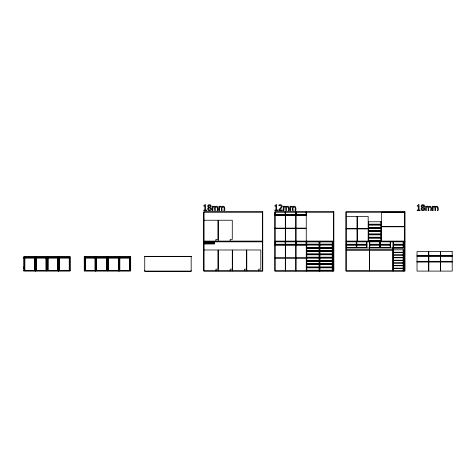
<?xml version="1.0" encoding="UTF-8"?>
<svg xmlns="http://www.w3.org/2000/svg" width="476" height="476" viewBox="0 0 476 476"><rect width="100%" height="100%" fill="white"/><g stroke="black" fill="none" stroke-linecap="round" stroke-linejoin="round"><path stroke-width="0.71" d="M404.707 212.231L381.49 212.231L381.49 226.552L404.707 226.552M275.086 214.509L285.314 214.509L285.314 212.088M275.086 214.795L285.314 214.795L285.314 215.11L275.086 215.11M275.086 215.378L285.314 215.378L285.314 228.123L275.086 228.123M346.183 216.443L368.168 216.443L368.168 228.653L346.183 228.653M203.984 220.239L218.014 220.239L218.014 239.416L215.908 239.416L215.908 241.106M368.382 224.178L368.531 221.762M381.276 224.178L381.127 221.762M368.382 224.47L368.531 224.785M381.276 224.47L381.127 224.785M404.707 226.79L381.49 226.79L381.49 241.106M368.382 227.445L368.531 225.029M381.276 227.445L381.127 225.029M368.382 227.736L368.531 228.052M381.276 227.736L381.127 228.052M275.086 228.361L285.314 228.361L285.314 241.106M346.183 228.896L368.168 228.896L368.168 241.106M368.382 230.711L368.531 228.29M381.276 230.711L381.127 228.29M368.382 230.997L368.531 231.312M381.276 230.997L381.127 231.312M368.382 233.972L368.531 231.556M381.276 233.972L381.127 231.556M368.382 234.263L368.531 234.579M381.276 234.263L381.127 234.579M368.382 237.238L368.531 234.823M381.276 237.238L381.127 234.823M368.382 237.53L368.531 237.845M381.276 237.53L381.127 237.845M368.382 240.505L368.531 238.083M381.276 240.505L381.127 238.083M368.382 240.791L368.531 241.106M381.276 240.791L381.127 241.106M203.984 242.391L214.456 242.32M203.984 243.426L214.456 243.426M203.984 243.504L214.456 243.504M203.984 243.986L214.456 243.986L214.456 241.832M306.496 244.129L306.645 241.713M319.39 244.129L319.241 241.713M319.628 244.129L319.777 241.713M332.522 244.129L332.373 241.713M275.086 244.253L285.314 244.253L285.314 241.832M346.183 244.253L356.411 244.253L356.411 241.832M306.496 244.42L306.645 244.735M319.39 244.42L319.241 244.735M319.628 244.42L319.777 244.735M332.522 244.42L332.373 244.735M275.086 244.539L285.314 244.539L285.314 244.854L275.086 244.854M346.183 244.539L356.411 244.539L356.411 244.854L346.183 244.854M275.086 245.122L285.314 245.122L285.314 257.867L275.086 257.867M346.183 245.098L356.411 245.098L356.411 247.514L346.183 247.514M306.496 247.395L306.645 244.979M319.39 247.395L319.241 244.979M319.628 247.395L319.777 244.979M332.522 247.395L332.373 244.979M306.496 247.687L306.645 248.002M319.39 247.687L319.241 248.002M319.628 247.687L319.777 248.002M332.522 247.687L332.373 248.002M346.183 247.978L369.4 247.978L369.4 249.864L346.183 249.864M203.984 249.983L218.014 249.983L218.014 269.16L215.908 269.16L215.908 270.85M346.183 250.102L369.4 250.102L369.4 270.85M306.496 250.662L306.645 248.24M319.39 250.662L319.241 248.24M319.628 250.662L319.777 248.24M332.522 250.662L332.373 248.24M306.496 250.953L306.645 251.263M319.39 250.953L319.241 251.263M319.628 250.953L319.777 251.263M332.522 250.953L332.373 251.263M306.496 253.922L306.645 251.506M319.39 253.922L319.241 251.506M319.628 253.922L319.777 251.506M332.522 253.922L332.373 251.506M306.496 254.214L306.645 254.529M319.39 254.214L319.241 254.529M319.628 254.214L319.777 254.529M332.522 254.214L332.373 254.529M417.035 255.445L428.596 255.445M428.84 255.445L440.401 255.445M440.639 255.445L452.2 255.445M417.035 256.415L428.596 256.415M428.84 256.415L440.401 256.415M440.639 256.415L452.2 256.415M144.74 256.635L191.168 256.635M84.692 257.117L95.646 257.117M96.081 257.117L107.04 257.117M107.909 257.117L118.863 257.117M119.297 257.117L130.251 257.117M306.496 257.189L306.645 254.773M319.39 257.189L319.241 254.773M319.628 257.189L319.777 254.773M332.522 257.189L332.373 254.773M24.234 257.308L24.794 257.308L24.746 270.517M35.188 257.308L34.635 257.308L34.683 270.517M35.623 257.308L36.182 257.308L36.134 270.517M46.583 257.308L46.023 257.308L46.071 270.66M47.451 257.308L48.005 257.308L47.957 270.517M58.405 257.308L57.852 257.308L57.899 270.517M58.84 257.308L59.399 257.308L59.399 270.66M69.793 257.308L69.24 257.308L69.24 270.66M306.496 257.48L306.645 257.796M319.39 257.48L319.241 257.796M319.628 257.48L319.777 257.796M332.522 257.48L332.373 257.796M24.431 257.748L34.998 257.748M35.819 257.748L46.386 257.748M47.642 257.748L58.215 257.748M59.036 257.748L69.603 257.748M84.912 257.772L95.432 257.772M96.301 257.772L106.82 257.772M108.272 257.772L118.643 257.772L118.643 270.66M119.518 257.772L130.037 257.772M24.597 258.057L34.825 258.057M35.986 258.057L46.22 258.057M47.814 258.057L58.042 258.057M59.203 258.057L69.431 258.057M85.055 258.057L95.283 258.057M96.444 258.057L106.678 258.057M108.272 258.057L118.5 258.057M119.66 258.057L129.888 258.057M275.086 258.111L285.314 258.111L285.314 270.85M306.496 260.455L306.645 258.034M319.39 260.455L319.241 258.034M319.628 260.455L319.777 258.034M332.522 260.455L332.373 258.034M306.496 260.747L306.645 261.056M319.39 260.747L319.241 261.056M319.628 260.747L319.777 261.056M332.522 260.747L332.373 261.056M417.035 261.324L428.596 261.324M428.84 261.324L440.401 261.324M440.639 261.324L452.2 261.324M417.035 261.443L428.596 261.443M428.84 261.443L440.401 261.443M440.639 261.443L452.2 261.443M417.035 262.05L428.596 262.05M428.84 262.05L440.401 262.05M440.639 262.05L452.2 262.05M306.496 263.716L306.645 261.3M319.39 263.716L319.241 261.3M319.628 263.716L319.777 261.3M332.522 263.716L332.373 261.3M306.496 264.007L306.645 264.323M319.39 264.007L319.241 264.323M319.628 264.007L319.777 264.323M332.522 264.007L332.373 264.323M306.496 266.982L306.645 264.567M319.39 266.982L319.241 264.567M319.628 266.982L319.777 264.567M332.522 266.982L332.373 264.567M306.496 267.274L306.645 267.589M319.39 267.274L319.241 267.589M319.628 267.274L319.777 267.589M332.522 267.274L332.373 267.589M23.8 268.553L24.234 268.553M84.258 268.553L84.692 268.553M107.04 268.553L107.475 268.553M118.863 268.553L119.297 268.553M130.251 268.553L130.686 268.553M306.496 270.249L306.645 267.827M319.39 270.249L319.241 267.827M319.628 270.249L319.777 267.827M332.522 270.249L332.373 267.827M24.597 270.368L34.825 270.368M35.986 270.368L46.22 270.368M47.814 270.368L58.042 270.368M59.203 270.368L69.431 270.368M85.055 270.368L95.456 270.392M96.444 270.368L106.844 270.392M108.272 270.368L118.667 270.392M119.66 270.368L130.061 270.392M24.597 270.517L34.825 270.517M35.986 270.517L46.22 270.517M47.814 270.517L58.042 270.517M59.203 270.517L69.431 270.517M84.692 270.541L95.646 270.541M96.081 270.541L107.04 270.541M107.909 270.541L118.863 270.541M119.297 270.541L130.251 270.541M306.496 270.541L306.645 270.85M319.39 270.541L319.241 270.85M319.628 270.541L319.777 270.85M332.522 270.541L332.373 270.85M23.8 270.66L70.234 270.66L70.234 256.635L23.8 256.635L23.824 271.094L46.773 271.094L46.773 270.66M84.258 270.66L130.686 270.66L130.686 256.635L84.258 256.635L84.282 271.094L107.231 271.094L107.231 270.66M403.327 241.832L403.327 244.253L393.099 244.253L393.099 241.832M403.327 270.85L403.327 268.434L393.099 268.434L393.099 270.85M403.184 241.832L403.184 244.854M403.184 245.098L403.184 248.121M403.184 249.811L403.184 252.232M403.184 252.476L403.184 254.892M403.184 255.136L403.184 257.552M403.184 257.796L403.184 260.211M403.184 260.455L403.184 262.871M403.184 263.115L403.184 265.531M403.184 265.775L403.184 268.19M403.184 268.434L403.184 270.85M393.241 241.832L393.241 244.854M393.241 245.098L393.241 248.121M393.241 249.811L393.241 252.232M393.241 252.476L393.241 254.892M393.241 255.136L393.241 257.552M393.241 257.796L393.241 260.211M393.241 260.455L393.241 262.871M393.241 263.115L393.241 265.531M393.241 265.775L393.241 268.19M393.241 268.434L393.241 270.85M392.855 270.85L392.855 250.102L369.638 250.102L369.638 270.85M390.338 241.832L390.338 244.253L380.11 244.253L380.11 241.832M390.195 241.832L390.195 244.854M390.195 245.098L390.195 247.514M381.276 241.106L381.276 238.083L368.382 238.083L368.382 241.106M380.984 221.762L380.984 224.178L368.674 224.178L368.674 221.762M380.984 224.785L380.984 224.47L368.674 224.47L368.674 224.785M380.984 225.029L380.984 227.445L368.674 227.445L368.674 225.029M380.984 228.052L380.984 227.736L368.674 227.736L368.674 228.052M380.984 228.29L380.984 230.711L368.674 230.711L368.674 228.29M380.984 231.312L380.984 230.997L368.674 230.997L368.674 231.312M380.984 231.556L380.984 233.972L368.674 233.972L368.674 231.556M380.984 234.579L380.984 234.263L368.674 234.263L368.674 234.579M380.984 234.823L380.984 237.238L368.674 237.238L368.674 234.823M380.984 237.845L380.984 237.53L368.674 237.53L368.674 237.845M380.984 238.083L380.984 240.505L368.674 240.505L368.674 238.083M380.984 241.106L380.984 240.791L368.674 240.791L368.674 241.106M380.259 241.832L380.259 244.854M380.259 245.098L380.259 247.514M379.872 241.832L379.872 244.253L369.638 244.253L369.638 241.832M379.723 241.832L379.723 244.854M379.723 245.098L379.723 247.514M369.787 241.832L369.787 244.854M369.787 245.098L369.787 247.514M366.883 241.832L366.883 244.253L356.655 244.253L356.655 241.832M366.74 241.832L366.74 244.854M366.74 245.098L366.74 247.514M357.214 216.443L357.214 228.653M357.214 228.896L357.214 241.106M357.137 216.443L357.137 228.653M357.137 228.896L357.137 241.106M356.798 241.832L356.798 244.854M356.798 245.098L356.798 247.514M356.268 241.832L356.268 244.854M356.268 245.098L356.268 247.514M346.326 241.832L346.326 244.854M346.326 245.098L346.326 247.514M332.522 270.85L332.522 267.827L319.628 267.827L319.628 270.85M332.23 241.713L332.23 244.129L319.92 244.129L319.92 241.713M332.23 244.735L332.23 244.42L319.92 244.42L319.92 244.735M332.23 244.979L332.23 247.395L319.92 247.395L319.92 244.979M332.23 248.002L332.23 247.687L319.92 247.687L319.92 248.002M332.23 248.24L332.23 250.662L319.92 250.662L319.92 248.24M332.23 251.263L332.23 250.953L319.92 250.953L319.92 251.263M332.23 251.506L332.23 253.922L319.92 253.922L319.92 251.506M332.23 254.529L332.23 254.214L319.92 254.214L319.92 254.529M332.23 254.773L332.23 257.189L319.92 257.189L319.92 254.773M332.23 257.796L332.23 257.48L319.92 257.48L319.92 257.796M332.23 258.034L332.23 260.455L319.92 260.455L319.92 258.034M332.23 261.056L332.23 260.747L319.92 260.747L319.92 261.056M332.23 261.3L332.23 263.716L319.92 263.716L319.92 261.3M332.23 264.323L332.23 264.007L319.92 264.007L319.92 264.323M332.23 264.567L332.23 266.982L319.92 266.982L319.92 264.567M332.23 267.589L332.23 267.274L319.92 267.274L319.92 267.589M332.23 267.827L332.23 270.249L319.92 270.249L319.92 267.827M332.23 270.85L332.23 270.541L319.92 270.541L319.92 270.85M319.39 270.85L319.39 267.827L306.496 267.827L306.496 270.85M319.098 241.713L319.098 244.129L306.788 244.129L306.788 241.713M319.098 244.735L319.098 244.42L306.788 244.42L306.788 244.735M319.098 244.979L319.098 247.395L306.788 247.395L306.788 244.979M319.098 248.002L319.098 247.687L306.788 247.687L306.788 248.002M319.098 248.24L319.098 250.662L306.788 250.662L306.788 248.24M319.098 251.263L319.098 250.953L306.788 250.953L306.788 251.263M319.098 251.506L319.098 253.922L306.788 253.922L306.788 251.506M319.098 254.529L319.098 254.214L306.788 254.214L306.788 254.529M319.098 254.773L319.098 257.189L306.788 257.189L306.788 254.773M319.098 257.796L319.098 257.48L306.788 257.48L306.788 257.796M319.098 258.034L319.098 260.455L306.788 260.455L306.788 258.034M319.098 261.056L319.098 260.747L306.788 260.747L306.788 261.056M319.098 261.3L319.098 263.716L306.788 263.716L306.788 261.3M319.098 264.323L319.098 264.007L306.788 264.007L306.788 264.323M319.098 264.567L319.098 266.982L306.788 266.982L306.788 264.567M319.098 267.589L319.098 267.274L306.788 267.274L306.788 267.589M319.098 267.827L319.098 270.249L306.788 270.249L306.788 267.827M319.098 270.85L319.098 270.541L306.788 270.541L306.788 270.85M306.258 212.088L306.258 214.509L296.024 214.509L296.024 212.088M306.258 241.106L306.258 228.361L296.024 228.361L296.024 241.106M306.258 241.832L306.258 244.253L296.024 244.253L296.024 241.832M306.258 270.85L306.258 258.111L296.024 258.111L296.024 270.85M306.11 212.088L306.11 215.11M306.11 241.832L306.11 244.854M296.173 212.088L296.173 215.11M296.173 241.832L296.173 244.854M295.786 212.088L295.786 214.509L285.558 214.509L285.558 212.088M295.786 241.106L295.786 228.361L285.558 228.361L285.558 241.106M295.786 241.832L295.786 244.253L285.558 244.253L285.558 241.832M295.786 270.85L295.786 258.111L285.558 258.111L285.558 270.85M295.638 212.088L295.638 215.11M295.638 241.832L295.638 244.854M285.701 212.088L285.701 215.11M285.701 241.832L285.701 244.854M285.172 212.088L285.172 215.11M285.172 241.832L285.172 244.854M275.229 212.088L275.229 215.11M275.229 241.832L275.229 244.854M258.712 270.85L258.712 269.16L260.818 269.16L260.818 249.983L246.788 249.983L246.788 270.85M244.444 270.85L244.444 269.16L246.55 269.16L246.55 249.983L232.52 249.983L232.52 270.85M230.176 241.106L230.176 239.416L232.282 239.416L232.282 220.239L218.252 220.239L218.252 241.106M230.176 270.85L230.176 269.16L232.282 269.16L232.282 249.983L218.252 249.983L218.252 270.85M191.144 270.66L191.144 271.094L144.763 271.094L144.763 270.66M130.448 270.66L130.448 271.094L107.499 271.094L107.475 256.635M130.251 256.635L130.251 270.66M130.061 256.635L130.037 270.66M129.888 257.772L129.888 270.66M129.865 256.635L129.865 270.541M129.746 258.057L129.746 270.368M119.803 258.057L119.803 270.368M119.684 256.635L119.684 270.541M119.494 256.635L119.518 270.66M119.297 256.635L119.297 270.66M119.054 270.66L119.054 271.094M118.887 271.094L118.863 256.635M118.667 256.635L118.667 270.541M118.619 256.635L118.619 257.117M118.476 256.635L118.5 270.66M118.357 258.057L118.357 270.368M108.415 258.057L108.415 270.368M108.296 256.635L108.296 270.541M108.1 256.635L108.1 270.541M107.909 256.635L107.909 270.66M107.04 256.635L107.04 270.66M106.844 256.635L106.82 270.66M106.678 257.772L106.678 270.66M106.648 256.635L106.648 270.541M106.529 258.057L106.529 270.368M96.592 258.057L96.592 270.368M96.467 256.635L96.467 270.541M96.444 257.772L96.444 270.66M96.277 256.635L96.277 270.541M96.081 256.635L96.081 270.66M95.843 270.66L95.843 271.094M95.67 271.094L95.646 256.635M95.456 256.635L95.432 270.66M95.283 257.772L95.283 270.66M95.259 256.635L95.259 270.541M95.141 258.057L95.141 270.368M85.198 258.057L85.198 270.368M85.079 256.635L85.055 270.66M84.889 256.635L84.889 270.541M84.692 256.635L84.692 270.66M84.46 257.117L84.46 258.444M84.46 266.744L84.46 268.071M69.99 270.66L69.99 271.094L47.041 271.094L47.017 256.635M69.793 256.635L69.793 270.66M69.603 257.308L69.603 270.66M69.555 256.635L69.555 257.117L59.083 257.117L59.083 256.635M59.351 258.057L59.351 270.368M59.036 257.308L59.036 270.66M58.84 256.635L58.84 270.66M58.602 270.66L58.602 271.094M58.405 256.635L58.429 271.094M58.215 257.308L58.191 270.66M58.161 256.635L58.161 257.117L47.695 257.117L47.695 256.635M58.042 257.772L58.042 270.66M57.899 258.057L57.899 270.368M47.957 258.057L47.957 270.368M47.642 257.308L47.642 270.66M47.451 256.635L47.451 270.66M46.583 256.635L46.583 270.66M46.386 257.308L46.386 270.66M46.339 256.635L46.339 257.117L35.867 257.117L35.867 256.635M46.362 257.772L46.362 270.66M46.22 257.772L46.22 270.66M36.134 258.057L36.134 270.368M35.986 257.772L35.986 270.66M35.819 257.308L35.819 270.66M35.623 256.635L35.623 270.66M35.385 270.66L35.385 271.094M35.188 256.635L35.212 271.094M34.998 257.308L34.974 270.66M34.95 256.635L34.95 257.117L24.478 257.117L24.478 256.635M34.825 257.772L34.825 270.66M34.683 258.057L34.683 270.368M24.746 258.057L24.746 270.368M24.597 257.772L24.597 270.66M24.431 257.308L24.431 270.66M24.234 256.635L24.234 270.66M24.008 257.117L24.008 258.444M24.008 266.744L24.008 268.071M210.428 206.156L209.839 207.334L208.774 206.792A0.839 0.839 0 0 1 208.458 206.108C208.446 204.936 210.475 204.989 210.428 206.156M423.896 206.156L423.313 207.334L422.242 206.792A0.839 0.839 0 0 1 421.926 206.108C421.914 204.936 423.943 204.989 423.896 206.156M211.338 209.012L211.035 209.999L210.184 210.642L208.036 210.267L207.595 208.571L208.524 207.518L207.726 206.614L207.952 205.334A1.678 1.678 0 0 1 208.738 204.775C213.224 204.246 209.363 207.601 211.338 209.012M424.806 209.012L424.503 209.999L423.652 210.642L421.504 210.267L421.07 208.571L421.992 207.518L421.195 206.614L421.427 205.334A1.678 1.678 0 0 1 422.206 204.775C426.692 204.246 422.831 207.601 424.806 209.012M208.363 208.583C208.202 212.141 212.683 208.286 208.994 207.715L208.363 208.583M421.837 208.583C421.671 212.141 426.151 208.286 422.462 207.715L421.837 208.583M282.131 206.281L281.477 207.958L279.501 209.97L282.375 209.97L282.375 210.636L278.769 210.636L278.769 209.815L281.09 207.233L281.042 205.59C280.287 204.555 278.484 206.858 278.888 205.031C280.037 204.341 282.197 204.597 282.131 206.281M204.948 204.775L204.632 205.424L203.746 205.59L203.746 206.126L204.805 206.126L204.805 210.041L203.746 210.041L203.746 210.636L206.59 210.636L206.59 210.041L205.555 210.041L205.555 204.775L204.948 204.775M276.044 204.775L275.729 205.424L274.842 205.59L274.842 206.126L275.901 206.126L275.901 210.041L274.842 210.041L274.842 210.636L277.692 210.636L277.692 210.041L276.657 210.041L276.657 204.775L276.044 204.775M418.416 204.775L418.101 205.424L417.214 205.59L417.214 206.126L418.273 206.126L418.273 210.041L417.214 210.041L417.214 210.636L420.064 210.636L420.064 210.041L419.029 210.041L419.029 204.775L418.416 204.775M215.574 206.566L215.247 206.893L214.099 206.132L212.897 206.745L212.897 206.257L212.165 206.257L212.165 210.636L212.897 210.636L212.897 207.363C215.009 205.418 214.974 209.511 214.646 210.636L215.384 210.636C213.766 205.822 218.865 205.638 217.133 210.636L217.871 210.636C218.466 209.261 218.032 204.757 215.574 206.566M222.322 206.566L221.995 206.893L220.846 206.132L219.644 206.745L219.644 206.257L218.906 206.257L218.906 210.636L219.644 210.636L219.644 207.363C221.756 205.418 221.721 209.511 221.394 210.636L222.131 210.636C220.513 205.822 225.612 205.638 223.881 210.636L224.618 210.636C225.213 209.261 224.779 204.757 222.322 206.566M286.671 206.566L286.344 206.893L285.195 206.132L283.999 206.745L283.999 206.257L283.262 206.257L283.262 210.636L283.999 210.636L283.999 207.363C286.106 205.418 286.07 209.511 285.749 210.636L286.487 210.636C284.862 205.822 289.961 205.638 288.236 210.636L288.974 210.636C289.563 209.261 289.134 204.757 286.671 206.566M293.418 206.566L293.091 206.893L291.943 206.132L290.747 206.745L290.747 206.257L290.009 206.257L290.009 210.636L290.747 210.636L290.747 207.363C292.853 205.418 292.817 209.511 292.496 210.636L293.228 210.636C291.61 205.822 296.709 205.638 294.977 210.636L295.715 210.636C296.31 209.261 295.876 204.757 293.418 206.566M429.043 206.566L428.715 206.893L427.567 206.132L426.371 206.745L426.371 206.257L425.633 206.257L425.633 210.636L426.371 210.636L426.371 207.363C428.477 205.418 428.442 209.511 428.12 210.636L428.858 210.636C427.234 205.822 432.333 205.638 430.607 210.636L431.345 210.636C431.934 209.261 431.506 204.757 429.043 206.566M435.79 206.566L435.463 206.893L434.314 206.132L433.118 206.745L433.118 206.257L432.381 206.257L432.381 210.636L433.118 210.636L433.118 207.363C435.225 205.418 435.189 209.511 434.868 210.636L435.605 210.636C433.981 205.822 439.08 205.638 437.355 210.636L438.087 210.636C438.682 209.261 438.247 204.757 435.79 206.566M262.752 211.844L203.746 211.844L203.746 241.35L262.752 241.35L262.752 211.844M333.849 211.844L274.842 211.844L274.842 241.35L333.849 241.35L333.849 211.844M404.945 211.844L345.939 211.844L345.939 241.35L404.945 241.35L404.945 211.844M262.508 212.088L203.984 212.088L203.984 241.106L262.508 241.106L262.508 212.088M333.605 212.088L275.086 212.088L275.086 241.106L333.605 241.106L333.605 212.088M404.707 212.088L346.183 212.088L346.183 241.106L404.707 241.106L404.707 212.088M295.786 214.795L285.558 214.795L285.558 215.11L295.786 215.11L295.786 214.795M306.258 214.795L296.024 214.795L296.024 215.11L306.258 215.11L306.258 214.795M295.786 215.378L285.558 215.378L285.558 228.123L295.786 228.123L295.786 215.378M306.258 215.378L296.024 215.378L296.024 228.123L306.258 228.123L306.258 215.378M381.276 221.762L368.382 221.762L368.382 224.785L381.276 224.785L381.276 221.762M381.276 225.029L368.382 225.029L368.382 228.052L381.276 228.052L381.276 225.029M381.276 228.29L368.382 228.29L368.382 231.312L381.276 231.312L381.276 228.29M381.276 231.556L368.382 231.556L368.382 234.579L381.276 234.579L381.276 231.556M381.276 234.823L368.382 234.823L368.382 237.845L381.276 237.845L381.276 234.823M262.752 241.594L203.746 241.594L203.746 271.094L262.752 271.094L262.752 241.594M333.849 241.594L274.842 241.594L274.842 271.094L333.849 271.094L333.849 241.594M404.945 241.594L345.939 241.594L345.939 271.094L404.945 271.094L404.945 241.594M319.39 241.713L306.496 241.713L306.496 244.735L319.39 244.735L319.39 241.713M332.522 241.713L319.628 241.713L319.628 244.735L332.522 244.735L332.522 241.713M262.508 241.832L203.984 241.832L203.984 270.85L262.508 270.85L262.508 241.832M333.605 241.832L275.086 241.832L275.086 270.85L333.605 270.85L333.605 241.832M404.707 241.832L346.183 241.832L346.183 270.85L404.707 270.85L404.707 241.832M214.456 242.873L203.984 242.873L214.456 242.944M295.786 244.539L285.558 244.539L285.558 244.854L295.786 244.854L295.786 244.539M306.258 244.539L296.024 244.539L296.024 244.854L306.258 244.854L306.258 244.539M366.883 244.539L356.655 244.539L356.655 244.854L366.883 244.854L366.883 244.539M379.872 244.539L369.638 244.539L369.638 244.854L379.872 244.854L379.872 244.539M390.338 244.539L380.11 244.539L380.11 244.854L390.338 244.854L390.338 244.539M403.327 244.539L393.099 244.539L393.099 244.854L403.327 244.854L403.327 244.539M319.39 244.979L306.496 244.979L306.496 248.002L319.39 248.002L319.39 244.979M332.522 244.979L319.628 244.979L319.628 248.002L332.522 248.002L332.522 244.979M295.786 245.122L285.558 245.122L285.558 257.867L295.786 257.867L295.786 245.122M306.258 245.122L296.024 245.122L296.024 257.867L306.258 257.867L306.258 245.122M366.883 245.098L356.655 245.098L356.655 247.514L366.883 247.514L366.883 245.098M379.872 245.098L369.638 245.098L369.638 247.514L379.872 247.514L379.872 245.098M390.338 245.098L380.11 245.098L380.11 247.514L390.338 247.514L390.338 245.098M403.327 245.098L393.099 245.098L393.099 247.514L403.327 247.514L403.327 245.098M403.327 247.806L393.099 247.806L393.099 248.121L403.327 248.121L403.327 247.806M392.855 247.978L369.638 247.978L369.638 249.864L392.855 249.864L392.855 247.978M319.39 248.24L306.496 248.24L306.496 251.263L319.39 251.263L319.39 248.24M332.522 248.24L319.628 248.24L319.628 251.263L332.522 251.263L332.522 248.24M403.327 249.811L393.099 249.811L393.099 252.232L403.327 252.232L403.327 249.811M319.39 251.506L306.496 251.506L306.496 254.529L319.39 254.529L319.39 251.506M332.522 251.506L319.628 251.506L319.628 254.529L332.522 254.529L332.522 251.506M428.596 251.554L417.035 251.554L417.035 255.57L428.596 255.57L428.596 251.554M440.401 251.554L428.84 251.554L428.84 255.57L440.401 255.57L440.401 251.554M452.2 251.554L440.639 251.554L440.639 255.57L452.2 255.57L452.2 251.554M403.327 252.476L393.099 252.476L393.099 254.892L403.327 254.892L403.327 252.476M319.39 254.773L306.496 254.773L306.496 257.796L319.39 257.796L319.39 254.773M332.522 254.773L319.628 254.773L319.628 257.796L332.522 257.796L332.522 254.773M403.327 255.136L393.099 255.136L393.099 257.552L403.327 257.552L403.327 255.136M428.596 255.808L417.035 255.808L417.035 271.094L428.596 271.094L428.596 255.808M440.401 255.808L428.84 255.808L428.84 271.094L440.401 271.094L440.401 255.808M452.2 255.808L440.639 255.808L440.639 271.094L452.2 271.094L452.2 255.808M191.168 256.344L144.74 256.344L144.74 271.338L191.168 271.338L191.168 256.344M403.327 257.796L393.099 257.796L393.099 260.211L403.327 260.211L403.327 257.796M319.39 258.034L306.496 258.034L306.496 261.056L319.39 261.056L319.39 258.034M332.522 258.034L319.628 258.034L319.628 261.056L332.522 261.056L332.522 258.034M403.327 260.455L393.099 260.455L393.099 262.871L403.327 262.871L403.327 260.455M319.39 261.3L306.496 261.3L306.496 264.323L319.39 264.323L319.39 261.3M332.522 261.3L319.628 261.3L319.628 264.323L332.522 264.323L332.522 261.3M403.327 263.115L393.099 263.115L393.099 265.531L403.327 265.531L403.327 263.115M319.39 264.567L306.496 264.567L306.496 267.589L319.39 267.589L319.39 264.567M332.522 264.567L319.628 264.567L319.628 267.589L332.522 267.589L332.522 264.567M403.327 265.775L393.099 265.775L393.099 268.19L403.327 268.19L403.327 265.775"/></g></svg>
